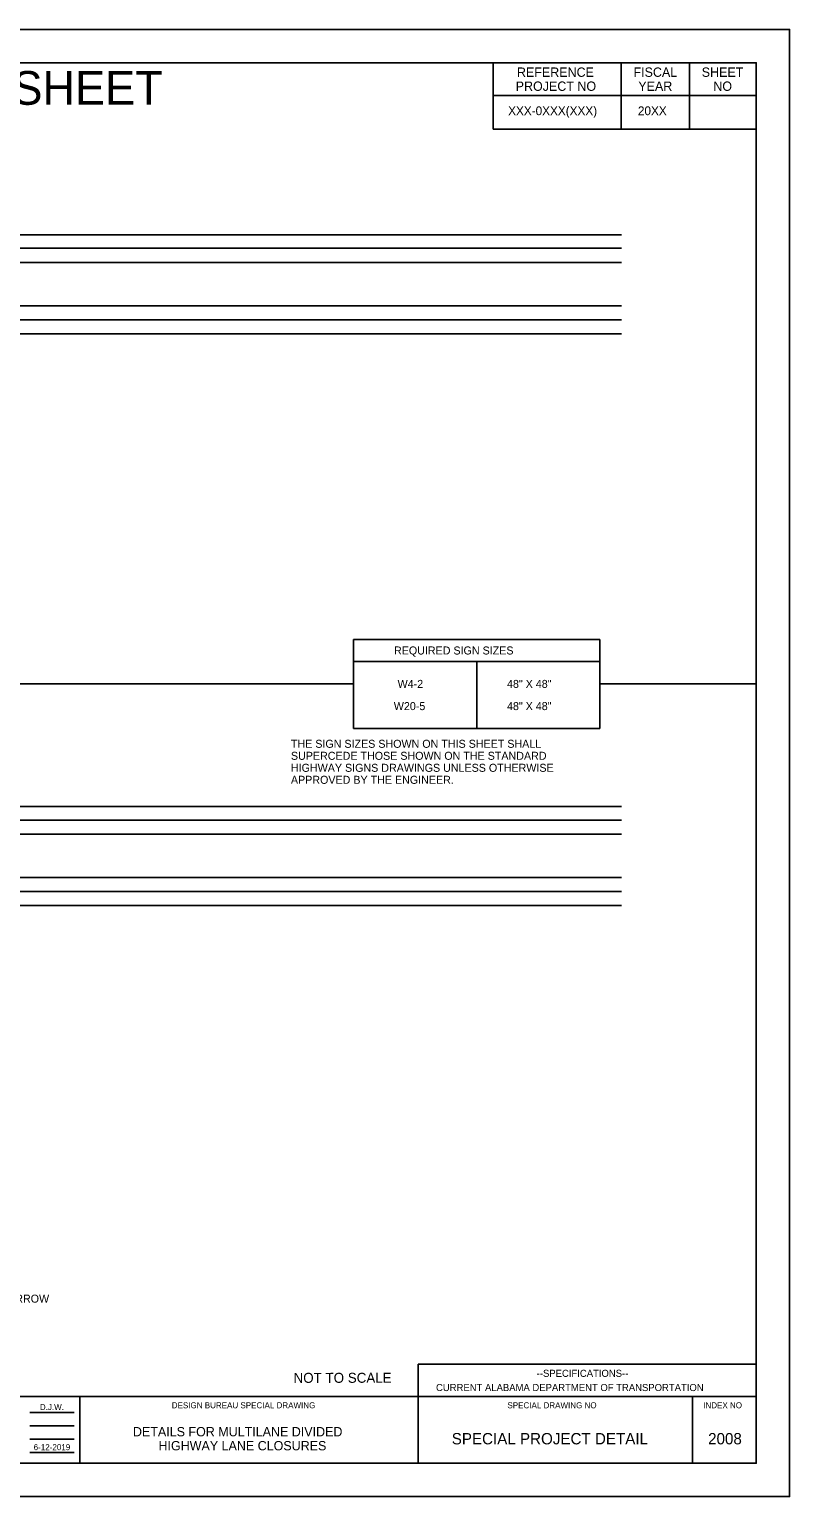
# Model space of a CAD drawing. Extents: x 0 to 34, y 0 to 22.
# Drawn here: x 22.6 to 34, y 0 to 22 of the extents above; entities that cross this region are included whole.
import ezdxf

# ---------------------------------------------------------------- set-up
doc = ezdxf.new("R2010")
doc.units = 0
for name, color, linetype in [('ANNO-SHT', 7, 'Continuous'), ('ANNO-TXT', 7, 'Continuous'), ('Default', 7, 'Continuous'), ('Level 1', 7, 'Continuous'), ('Level 8', 7, 'Continuous'), ('PlotBorder', 7, 'Continuous'), ('SHT-BNDRY', 7, 'Continuous'), ('SHT-FENCE', 7, 'Continuous'), ('Title_Box', 7, 'Continuous')]:
    doc.layers.add(name, color=color, linetype=linetype)

msp = doc.modelspace()

# ---------------------------------------------------------------- linework, layer by layer
at = {"layer": 'Default'}
for p, q in [((29.554, 21.501), (29.554, 20.502)), ((31.471, 21.007), (31.471, 21.501)), ((32.5, 21.007), (32.5, 21.501)), ((33.5, 21.007), (29.554, 21.007)), ((31.471, 21.007), (31.471, 20.502)), ((32.5, 21.007), (32.5, 20.502)), ((33.5, 20.502), (29.554, 20.502))]:
    msp.add_line(p, q, dxfattribs=at)
at = {"layer": 'Level 1'}
for p, q in [((1.928, 18.922), (31.479, 18.922)), ((1.928, 18.718), (31.479, 18.718)), ((1.928, 18.505), (31.479, 18.505)), ((1.928, 17.854), (31.479, 17.854)), ((1.928, 17.646), (31.479, 17.646)), ((1.928, 17.437), (31.479, 17.437)), ((27.461, 12.855), (31.153, 12.855)), ((27.461, 12.855), (27.461, 11.518)), ((31.153, 12.855), (31.153, 11.518)), ((27.461, 12.521), (31.153, 12.521)), ((29.307, 12.521), (29.307, 11.518)), ((1.25, 12.186), (27.461, 12.186)), ((31.153, 12.186), (33.5, 12.186)), ((27.461, 11.518), (31.153, 11.518)), ((1.928, 10.349), (31.479, 10.349)), ((1.928, 10.145), (31.479, 10.145)), ((1.928, 9.932), (31.479, 9.932)), ((1.928, 9.282), (31.479, 9.282)), ((1.928, 9.073), (31.479, 9.073)), ((1.928, 8.865), (31.479, 8.865))]:
    msp.add_line(p, q, dxfattribs=at)
at = {"layer": 'PlotBorder'}
msp.add_lwpolyline([(0, 0.001), (34, 0.001), (34, 22.001), (0, 22.001)], close=True, dxfattribs=at)
at = {"layer": 'SHT-BNDRY'}
for p, q in [((28.426, 0.501), (28.426, 1.986)), ((28.426, 1.986), (33.5, 1.986)), ((23.353, 0.501), (23.353, 1.502)), ((32.542, 0.501), (32.542, 1.502))]:
    msp.add_line(p, q, dxfattribs=at)
msp.add_lwpolyline([(1.25, 0.501), (33.5, 0.501), (33.5, 21.501), (1.25, 21.501)], close=True, dxfattribs=at)
msp.add_lwpolyline([(1.25, 1.502), (33.5, 1.502)], dxfattribs=at)
at = {"layer": 'SHT-FENCE'}
msp.add_lwpolyline([(0, 22.001), (34, 22.001), (34, 0.001), (0, 0.001)], close=True, dxfattribs=at)
at = {"layer": 'Title_Box'}
for p, q in [((22.605, 1.264), (23.267, 1.264)), ((22.605, 1.064), (23.267, 1.064)), ((22.605, 0.863), (23.267, 0.863)), ((22.605, 0.663), (23.267, 0.663))]:
    msp.add_line(p, q, dxfattribs=at)

# ---------------------------------------------------------------- texts
at = {"layer": 'ANNO-SHT'}
msp.add_text('TEMPORARY TRAFFIC CONTROL PLAN SHEET', height=0.50546, dxfattribs=at).set_placement((9.387, 20.87))
at = {"layer": 'ANNO-TXT'}
for s, height, p in [('XXX-0XXX(XXX)', 0.132, (29.778, 20.714)), ('20XX', 0.132, (31.724, 20.714)), ('DETAILS FOR MULTILANE DIVIDED', 0.14, (24.151, 0.905)), ('HIGHWAY LANE CLOSURES', 0.14, (24.534, 0.695))]:
    msp.add_text(s, height=height, dxfattribs=at).set_placement(p)
at = {"layer": 'Default'}
for s, height, p in [('REFERENCE', 0.14, (29.91, 21.289)), ('FISCAL', 0.14, (31.658, 21.289)), ('SHEET', 0.14, (32.681, 21.289)), ('PROJECT NO', 0.14, (29.891, 21.079)), ('YEAR', 0.14, (31.73, 21.079)), ('NO', 0.14, (32.855, 21.079)), ('D.J.W.', 0.09, (22.755, 1.299)), ('SPECIAL PROJECT DETAIL', 0.17, (28.932, 0.785)), ('6-12-2019', 0.09, (22.662, 0.698))]:
    msp.add_text(s, height=height, dxfattribs=at).set_placement(p)
at = {"layer": 'Level 1'}
for s, p in [('REQUIRED SIGN SIZES', (28.066, 12.628)), ('W4-2', (28.12, 12.127)), ('48" X 48"', (29.761, 12.127)), ('W20-5', (28.063, 11.794)), ('48" X 48"', (29.761, 11.794)), ('THE SIGN SIZES SHOWN ON THIS SHEET SHALL ', (26.52, 11.229)), ('SUPERCEDE THOSE SHOWN ON THE STANDARD ', (26.52, 11.049)), ('APPROVED BY THE ENGINEER.', (26.52, 10.689)), ('HIGHWAY SIGNS DRAWINGS UNLESS OTHERWISE ', (26.52, 10.869)), ('PORTABLE SEQUENTIAL ARROW ', (20.317, 2.91))]:
    msp.add_text(s, height=0.12, dxfattribs=at).set_placement(p)
at = {"layer": 'Level 8'}
msp.add_text('2008', height=0.17, dxfattribs=at).set_placement((32.777, 0.785))
at = {"layer": 'SHT-BNDRY'}
msp.add_text('NOT TO SCALE', height=0.14994, rotation=0.0572, dxfattribs=at).set_placement((26.56, 1.707))
at = {"layer": 'Title_Box'}
for s, height, p in [('--SPECIFICATIONS--', 0.10635, (30.206, 1.797)), ('CURRENT ALABAMA DEPARTMENT OF TRANSPORTATION', 0.10635, (28.696, 1.584)), ('DESIGN BUREAU SPECIAL DRAWING', 0.09, (24.733, 1.326)), ('SPECIAL DRAWING NO', 0.09, (29.767, 1.326)), ('INDEX NO', 0.09, (32.704, 1.326))]:
    msp.add_text(s, height=height, dxfattribs=at).set_placement(p)

doc.saveas('drawing.dxf')
